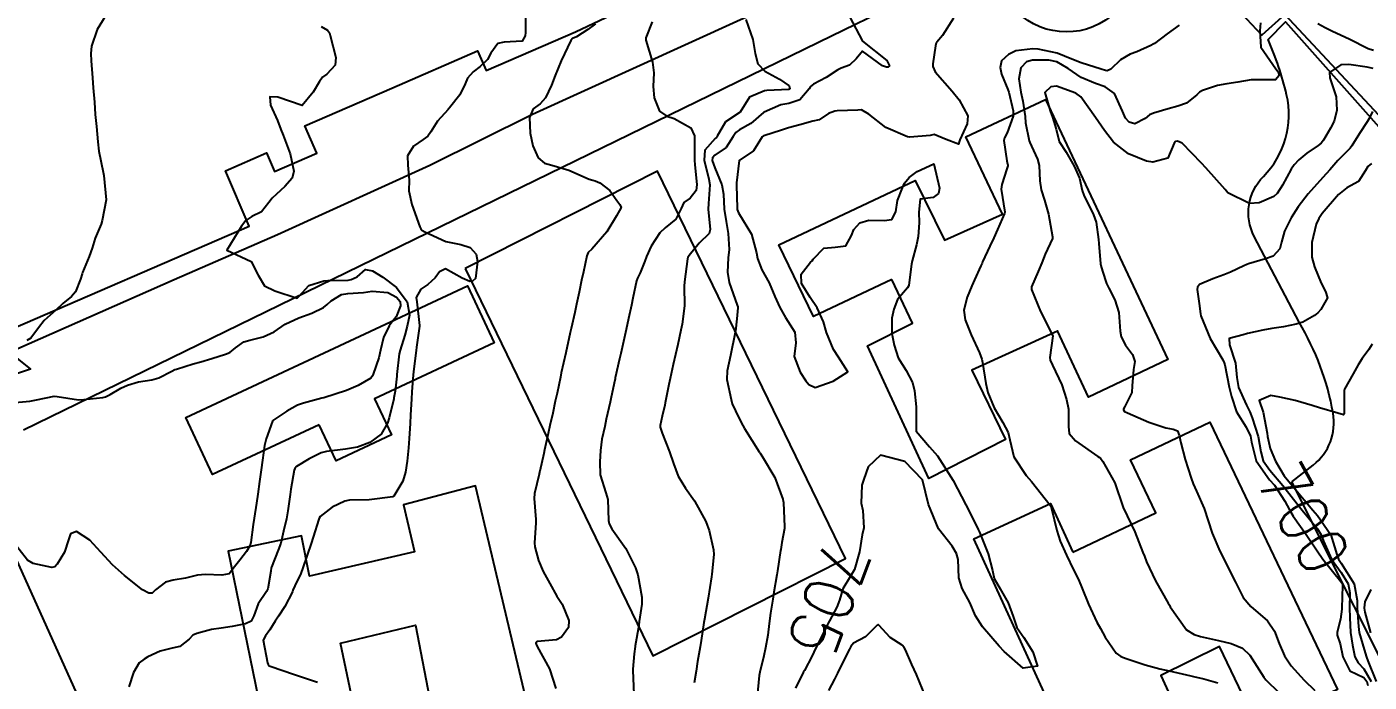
# Model space of a CAD drawing. Header units: metres. Extents: x 286371 to 293043, y 7462578 to 7466404.
# Drawn here: x 289646.5 to 289756.9, y 7464546.3 to 7464600.2 of the extents above; entities that cross this region are included whole.
import ezdxf
from ezdxf.enums import TextEntityAlignment as Align

# ---------------------------------------------------------------- set-up
doc = ezdxf.new("R2010")
doc.units = ezdxf.units.M
doc.header["$MEASUREMENT"] = 0
for name, color, linetype in [('Area Verde e Complexo de Lazer', 45, 'Continuous'), ('Cotas', 45, 'Continuous'), ('Curvas de Nivel 1m', 11, 'Continuous'), ('Curvas de Nivel 5m', 15, 'Continuous'), ('Divisas', 45, 'Continuous'), ('Edificações', 30, 'Continuous'), ('Vias primárias', 230, 'Continuous')]:
    doc.layers.add(name, color=color, linetype=linetype)
doc.styles.add('Style-STANDARD', font='STANDARD.shx')

msp = doc.modelspace()

# ---------------------------------------------------------------- linework, layer by layer
at = {"layer": 'Area Verde e Complexo de Lazer'}
msp.add_lwpolyline([(289750.5, 7464562.79), (289752.27, 7464564.18, 0.27658), (289753.9, 7464568.45, 0.092004), (289751.1, 7464575.92), (289747.42, 7464582.97, -0.326604), (289748.17, 7464587.91, 0.257958), (289750.08, 7464594.62, 0.048094), (289748.55, 7464599.17), (289750, 7464600.61), (289787.94, 7464557.91), (289760.79, 7464542.3)], format="xyb", close=True, dxfattribs=at)
at = {"layer": 'Curvas de Nivel 1m', "flags": 128}
for points, elevation in [([(289653.26, 7464601.55), (289652.28, 7464599.99), (289651.83, 7464598.62), (289651.78, 7464598.01), (289651.8, 7464597.4), (289651.9, 7464596), (289651.96, 7464595.2), (289652.06, 7464594), (289652.13, 7464593), (289652.23, 7464592), (289652.35, 7464590.74), (289652.42, 7464589.99), (289652.78, 7464588.26), (289652.83, 7464587.99), (289653.02, 7464585.98), (289652.71, 7464584.28), (289652.61, 7464583.99), (289652.14, 7464582.84), (289651.88, 7464582), (289651.64, 7464581.31), (289651.09, 7464580.01), (289651.05, 7464579.89), (289650.93, 7464579.45), (289650.5, 7464578.43), (289650.18, 7464578.03), (289649.48, 7464577.45), (289648.89, 7464576.92), (289648.42, 7464576.51), (289647.94, 7464576.06), (289647.46, 7464575.47), (289646.85, 7464574.62), (289646.5, 7464574.43)], 712), ([(289714.14, 7464601.05), (289715.22, 7464599.03), (289717.2, 7464597.44), (289717.44, 7464597), (289717.3, 7464596.9), (289717.19, 7464596.89), (289716.86, 7464597.01), (289715.21, 7464598.21), (289714.69, 7464597.56), (289714.14, 7464597.05), (289713.45, 7464596.8), (289713.19, 7464596.68), (289712.22, 7464596.04), (289711.17, 7464595.48), (289710.95, 7464595.31), (289710.84, 7464595.1), (289710.05, 7464594.21), (289709.15, 7464593.91), (289708.5, 7464593.78), (289707.13, 7464593.19), (289707.11, 7464593.18), (289707.08, 7464593.16), (289706.03, 7464592.26), (289705.11, 7464591.74), (289704.79, 7464591.51), (289704.59, 7464591.19), (289704, 7464590.29), (289703.08, 7464589.64), (289702.87, 7464589.43), (289702.86, 7464589.22), (289703.07, 7464588.62), (289703.66, 7464587.21), (289703.78, 7464586.46), (289703.84, 7464585.2), (289703.99, 7464584.21), (289704.18, 7464583.2), (289704.26, 7464581.9), (289704.18, 7464581.2), (289704.1, 7464580.03), (289704.25, 7464579.19), (289704.9, 7464577.33), (289704.95, 7464577.18), (289704.96, 7464577.11), (289704.88, 7464576.19), (289704.77, 7464575.19), (289704.75, 7464575.08), (289704.35, 7464573.19), (289704.09, 7464571.93), (289704.07, 7464571.21), (289704.41, 7464569.56), (289704.51, 7464569.2), (289704.76, 7464568.64), (289705.24, 7464567.68), (289705.51, 7464567.18), (289706.71, 7464565.27), (289706.75, 7464565.21), (289706.79, 7464565.16), (289707, 7464564.86), (289708, 7464563.14), (289708.65, 7464561.38), (289708.7, 7464561.19), (289708.71, 7464561.13), (289708.71, 7464561.07), (289708.81, 7464559.13), (289708.79, 7464558.95), (289708.59, 7464557.8), (289708.49, 7464557.23), (289708.48, 7464557.14), (289708.23, 7464555.47), (289708.18, 7464555.14), (289707.93, 7464553.74), (289707.84, 7464553.14), (289707.66, 7464551.99), (289707.55, 7464551.15), (289707.43, 7464550.2), (289707.25, 7464549.15), (289707.11, 7464548.5), (289706.77, 7464547.16), (289706.72, 7464546.87), (289706.55, 7464545.16)], 706), ([(289670.71, 7464600.24), (289671.24, 7464599.92), (289671.38, 7464599.7), (289671.45, 7464599.48), (289671.92, 7464597.69), (289671.85, 7464597.04), (289671.18, 7464596.3), (289670.83, 7464596.06), (289670.57, 7464595.71), (289670.05, 7464594.83), (289669.14, 7464593.73), (289667.15, 7464594.43), (289666.49, 7464594.44), (289666.55, 7464593.77), (289667.12, 7464592.49), (289667.4, 7464591.76), (289667.58, 7464591.29), (289668.17, 7464589.75), (289668.47, 7464588.34), (289668.31, 7464587.75), (289667.72, 7464587.08), (289667.03, 7464586.44), (289666.68, 7464586.12), (289666.41, 7464585.77), (289665.79, 7464585), (289665.01, 7464584.6), (289664.51, 7464584.29), (289664.15, 7464583.81), (289662.96, 7464581.83), (289664.95, 7464580.9), (289665.54, 7464579.79), (289666.05, 7464578.92), (289666.91, 7464578.51), (289668.74, 7464577.9), (289668.9, 7464578.07), (289669.7, 7464578.93), (289670.92, 7464579.33), (289671.26, 7464579.36), (289672.92, 7464579.39), (289673.17, 7464579.42), (289673.66, 7464579.66), (289674.35, 7464580.24), (289674.93, 7464580.15), (289675.79, 7464579.63), (289676.91, 7464578.78), (289677.77, 7464577.6), (289677.96, 7464576.51), (289677.79, 7464575.6), (289677.59, 7464574.86), (289677.19, 7464573.61), (289677.12, 7464573.32), (289676.94, 7464571.61), (289676.93, 7464571.49), (289676.78, 7464570.25), (289676.69, 7464569.7), (289676.68, 7464569.62), (289676.3, 7464568.07), (289676.15, 7464567.62), (289675.64, 7464566.72), (289674.72, 7464566.02), (289673.7, 7464565.66), (289672.71, 7464565.47), (289671.14, 7464565.28), (289670.71, 7464565.17), (289669.73, 7464564.7), (289668.69, 7464564.07), (289668.54, 7464563.89), (289668.49, 7464563.75), (289668.22, 7464562.19), (289668.15, 7464561.75), (289667.97, 7464560.42), (289667.85, 7464559.76), (289667.62, 7464558.75), (289667.38, 7464557.76), (289667.18, 7464557.17), (289666.62, 7464555.77), (289666.6, 7464555.73), (289666.56, 7464555.46), (289666.32, 7464554), (289666.21, 7464553.78), (289665.54, 7464552.77), (289665.18, 7464551.79), (289664.95, 7464551.34), (289664.49, 7464551.11), (289663.4, 7464550.91), (289662.49, 7464550.77), (289661.68, 7464550.65), (289660.48, 7464550.32), (289660.17, 7464550.18), (289659.86, 7464549.87), (289659.08, 7464549.27), (289658.46, 7464549.11), (289657.48, 7464548.89), (289656.45, 7464548.4), (289656.15, 7464548.23), (289655.75, 7464547.93), (289655.27, 7464547.11), (289654.89, 7464545.95)], 711), ([(289693.25, 7464600.45), (289692.62, 7464599.99), (289691.69, 7464599.39), (289691.37, 7464599.25), (289691.23, 7464599.08), (289690.45, 7464597.41), (289689.95, 7464596.2), (289689.65, 7464595.42), (289689.15, 7464594.38), (289688.7, 7464593.88), (289688.15, 7464593.45), (289687.83, 7464592.75), (289687.9, 7464591.45), (289688.11, 7464590.42), (289688.55, 7464589.44), (289689.07, 7464588.99), (289689.66, 7464588.83), (289691.06, 7464588.41), (289692.73, 7464587.69), (289693.05, 7464587.59), (289693.22, 7464587.54), (289693.61, 7464587.37), (289694.44, 7464586.76), (289695.02, 7464585.92), (289695.27, 7464585.59), (289695.38, 7464585.34), (289695, 7464584.66), (289694.18, 7464583.36), (289692.96, 7464581.93), (289692.67, 7464581.66), (289692.54, 7464581.38), (289692.27, 7464580.05), (289692.12, 7464579.39), (289691.91, 7464578.39), (289691.7, 7464577.39), (289691.55, 7464576.73), (289691.27, 7464575.4), (289691.19, 7464575.07), (289690.83, 7464573.4), (289690.45, 7464571.77), (289690.37, 7464571.41), (289690.1, 7464570.1), (289689.95, 7464569.42), (289689.74, 7464568.44), (289689.52, 7464567.42), (289689.37, 7464566.78), (289689.08, 7464565.43), (289689.01, 7464565.13), (289688.69, 7464563.67), (289688.64, 7464563.48), (289688.63, 7464563.44), (289688.25, 7464561.84), (289688.22, 7464561.44), (289688.36, 7464559.7), (289688.36, 7464559.44), (289688.24, 7464557.79), (289688.27, 7464557.44), (289688.57, 7464556.32), (289688.96, 7464555.43), (289689.52, 7464554.44), (289690.08, 7464553.41), (289690.51, 7464552.75), (289691.08, 7464551.4), (289691.05, 7464550.83), (289690.47, 7464550.02), (289690.06, 7464549.82), (289688.47, 7464549.67), (289688.36, 7464549.54), (289688.38, 7464549.44), (289688.46, 7464549.26), (289689.47, 7464547.42), (289690, 7464545.82)], 709), ([(289697.93, 7464600.61), (289697.39, 7464599.3), (289697.4, 7464599.12), (289697.94, 7464597.29), (289698.06, 7464596.41), (289698.01, 7464595.29), (289698.08, 7464594.36), (289698.53, 7464593.28), (289699.13, 7464592.86), (289699.73, 7464592.66), (289701.11, 7464591.91), (289701.4, 7464591.24), (289701.39, 7464590.95), (289701.39, 7464589.24), (289701.44, 7464588.87), (289701.6, 7464587.24), (289701.53, 7464586.75), (289701.03, 7464586.11), (289700.53, 7464585.75), (289700.31, 7464585.26), (289699.87, 7464584.4), (289698.99, 7464583.67), (289698.55, 7464583.28), (289697.84, 7464582.17), (289697.45, 7464581.31), (289697.32, 7464580.93), (289696.93, 7464579.98), (289696.71, 7464579.53), (289696.64, 7464579.32), (289696.34, 7464577.89), (289696.21, 7464577.32), (289695.97, 7464576.23), (289695.77, 7464575.33), (289695.61, 7464574.58), (289695.33, 7464573.34), (289695.24, 7464572.92), (289694.89, 7464571.34), (289694.88, 7464571.27), (289694.8, 7464570.91), (289694.51, 7464569.61), (289694.46, 7464569.35), (289694.15, 7464567.96), (289694.02, 7464567.36), (289693.79, 7464566.3), (289693.68, 7464565.36), (289693.62, 7464564.44), (289693.64, 7464563.36), (289694.11, 7464561.9), (289694.27, 7464561.35), (289694.34, 7464559.63), (289694.39, 7464559.35), (289694.61, 7464558.94), (289695.75, 7464557.33), (289696.56, 7464555.72), (289696.69, 7464555.31), (289696.73, 7464555.14), (289697.08, 7464553.31), (289697.08, 7464552.74), (289696.86, 7464551.31), (289696.81, 7464550.99), (289696.52, 7464549.31), (289696.51, 7464549.27), (289696.45, 7464548.65), (289696.34, 7464547.41), (289696.34, 7464547.32), (289696.4, 7464545.31)], 708), ([(289705.61, 7464600.82), (289706.19, 7464599.17), (289706.38, 7464598), (289706.62, 7464597.16), (289707.19, 7464596.56), (289708.4, 7464595.91), (289709.17, 7464595.36), (289709.24, 7464595.12), (289709.21, 7464595.07), (289709.16, 7464595.06), (289707.35, 7464594.96), (289707.16, 7464594.94), (289705.92, 7464594.41), (289705.15, 7464593.18), (289703.94, 7464592.39), (289703.27, 7464591.21), (289703.21, 7464591.11), (289703.1, 7464591.02), (289702.25, 7464590.06), (289702.19, 7464589.23), (289702.58, 7464587.69), (289702.66, 7464587.22), (289702.55, 7464585.69), (289702.52, 7464585.22), (289702.68, 7464583.53), (289702.6, 7464583.22), (289701.78, 7464582.42), (289700.96, 7464581.4), (289700.86, 7464581.25), (289700.83, 7464581.12), (289700.58, 7464579.25), (289700.56, 7464578.89), (289700.58, 7464577.26), (289700.38, 7464575.75), (289700.27, 7464575.26), (289700.02, 7464574.1), (289699.83, 7464573.27), (289699.65, 7464572.44), (289699.39, 7464571.28), (289699.29, 7464570.79), (289698.99, 7464569.28), (289698.95, 7464569.1), (289698.75, 7464568.2), (289698.59, 7464567.44), (289698.58, 7464567.29), (289698.73, 7464566.8), (289699.34, 7464565.27), (289699.66, 7464564.3), (289700.07, 7464563.26), (289700.66, 7464562.29), (289701.39, 7464561.24), (289702.32, 7464559.53), (289702.45, 7464559.23), (289702.61, 7464558.79), (289702.97, 7464557.22), (289702.99, 7464556.81), (289702.82, 7464555.22), (289702.79, 7464554.99), (289702.52, 7464553.22), (289702.22, 7464551.51), (289702.18, 7464551.23), (289701.96, 7464549.75), (289701.87, 7464549.23), (289701.66, 7464548.02), (289701.54, 7464547.24), (289701.38, 7464546.28)], 707), ([(289741.25, 7464600.35), (289740.26, 7464599.63), (289739.23, 7464598.83), (289739.12, 7464598.77), (289738.92, 7464598.67), (289737.76, 7464598.14), (289737.21, 7464597.95), (289736.42, 7464597.49), (289735.63, 7464596.72), (289735.33, 7464596.58), (289735.19, 7464596.61), (289734.82, 7464596.73), (289733.2, 7464597.24), (289732.42, 7464597.55), (289731.21, 7464598.04), (289729.66, 7464598.37), (289729.22, 7464598.39), (289727.83, 7464598.22), (289727.21, 7464597.93), (289726.65, 7464597.41), (289726.53, 7464596.85), (289726.65, 7464596.32), (289727.17, 7464595.05), (289727.23, 7464594.84), (289727.59, 7464593.3), (289727.59, 7464592.85), (289727.11, 7464591.48), (289726.88, 7464591.08), (289726.83, 7464590.86), (289727.08, 7464589.18), (289727.14, 7464588.92), (289727.15, 7464588.85), (289727.15, 7464588.78), (289727.07, 7464588.52), (289726.66, 7464587.25), (289726.62, 7464586.86), (289726.9, 7464584.96), (289726.89, 7464584.86), (289726.31, 7464583.54), (289726, 7464582.87), (289725.68, 7464582.16), (289725.09, 7464580.88), (289725.05, 7464580.78), (289724.94, 7464580.55), (289724.41, 7464579.4), (289724.2, 7464578.9), (289723.83, 7464577.97), (289723.55, 7464576.9), (289723.66, 7464576.12), (289724.15, 7464574.89), (289724.83, 7464573.4), (289725.03, 7464572.88), (289725.08, 7464572.62), (289725.34, 7464570.88), (289725.52, 7464570.14), (289726.03, 7464568.87), (289726.75, 7464567.67), (289727.18, 7464566.85), (289727.33, 7464566.24), (289727.66, 7464564.84), (289728.68, 7464563.31), (289729.11, 7464562.82), (289730.65, 7464560.87), (289730.69, 7464560.79), (289730.72, 7464560.72), (289731.18, 7464558.79), (289731.47, 7464557.91), (289731.97, 7464556.77), (289732.57, 7464555.56), (289732.96, 7464554.76), (289733.26, 7464554.03), (289733.79, 7464552.75), (289734.49, 7464551.25), (289734.77, 7464550.73), (289735.16, 7464550.04), (289736.07, 7464548.71), (289736.45, 7464548.43), (289736.89, 7464548.26), (289738.44, 7464547.75), (289739.66, 7464547.43), (289740.43, 7464547.25), (289742.21, 7464546.84), (289742.43, 7464546.79), (289743.26, 7464546.6), (289744.42, 7464546.28)], 704), ([(289747.92, 7464600.53), (289747.89, 7464599.88), (289747.95, 7464598.53), (289749.19, 7464596.75), (289749.38, 7464596.51), (289749.48, 7464596.21), (289749.17, 7464595.85), (289747.87, 7464595.84), (289747.17, 7464595.84), (289746.08, 7464595.66), (289745.17, 7464595.53), (289744.39, 7464595.37), (289743.16, 7464594.97), (289742.93, 7464594.84), (289742.69, 7464594.61), (289741.84, 7464593.94), (289741.14, 7464593.68), (289740.33, 7464593.46), (289739.13, 7464593.11), (289738.82, 7464592.98), (289738.46, 7464592.67), (289737.59, 7464592.22), (289737.13, 7464592.37), (289736.82, 7464592.7), (289736.58, 7464593.26), (289735.94, 7464594.71), (289735.17, 7464595.26), (289734.37, 7464595.54), (289733.18, 7464596.04), (289732.12, 7464596.77), (289731.2, 7464597.32), (289730.53, 7464597.46), (289729.2, 7464597.45), (289728.69, 7464597.33), (289728.23, 7464596.83), (289728.07, 7464595.94), (289728.22, 7464594.83), (289728.4, 7464594.08), (289728.59, 7464592.83), (289728.62, 7464592.32), (289728.92, 7464590.82), (289728.97, 7464590.69), (289729.1, 7464590.4), (289729.6, 7464589.33), (289729.74, 7464588.81), (289729.78, 7464587.54), (289729.89, 7464586.81), (289730.18, 7464585.96), (289730.5, 7464584.8), (289730.83, 7464582.94), (289730.82, 7464582.8), (289730.24, 7464581.52), (289729.95, 7464580.81), (289729.66, 7464580.09), (289729.11, 7464578.82), (289729.11, 7464578.62), (289729.85, 7464576.81), (289730.85, 7464574.79), (289730.61, 7464573.01), (289730.64, 7464572.8), (289730.82, 7464572.4), (289731.61, 7464570.78), (289731.99, 7464569.56), (289732.14, 7464568.77), (289732.15, 7464567.36), (289732.21, 7464566.77), (289732.73, 7464566.16), (289734.57, 7464564.88), (289734.7, 7464564.79), (289734.77, 7464564.73), (289734.96, 7464564.47), (289735.95, 7464562.72), (289736.64, 7464560.7), (289737.6, 7464558.69), (289738.27, 7464556.99), (289738.39, 7464556.68), (289738.57, 7464556.23), (289739.29, 7464554.66), (289740.33, 7464552.83), (289740.44, 7464552.65), (289740.51, 7464552.52), (289741.84, 7464550.62), (289742.48, 7464550.24), (289743, 7464550.09), (289744.47, 7464549.76), (289745.52, 7464549.52), (289746.46, 7464549.13), (289747.06, 7464548.55), (289748.21, 7464546.74), (289748.36, 7464546.53), (289748.42, 7464546.46), (289749.38, 7464545.54)], 703), ([(289757.21, 7464598.27), (289756.77, 7464598.4), (289755.23, 7464599.18), (289753.85, 7464599.83), (289753.24, 7464600.12), (289752.64, 7464600.46)], 703), ([(289757.19, 7464596.79), (289756.69, 7464596.9), (289755.19, 7464597.1), (289754.55, 7464597.08), (289753.6, 7464596.45), (289753.62, 7464596), (289754.15, 7464594.44), (289754.22, 7464593.36), (289753.98, 7464592.44), (289753.7, 7464591.86), (289753.1, 7464590.89), (289752.91, 7464590.64), (289752.66, 7464590.46), (289751.75, 7464589.81), (289751.08, 7464589.27), (289750.69, 7464588.87), (289750.46, 7464588.49), (289749.75, 7464587.2), (289749.29, 7464586.51), (289749.03, 7464586.25), (289747.83, 7464585.73), (289747.02, 7464585.68), (289745.24, 7464586.57), (289745.14, 7464586.68), (289745.04, 7464586.82), (289743.44, 7464588.6), (289743.07, 7464589), (289741.5, 7464590.63), (289741.1, 7464590.81), (289740.94, 7464590.79), (289740.84, 7464590.64), (289740.31, 7464589.41), (289739.07, 7464589.08), (289738.57, 7464589.17), (289737.08, 7464589.75), (289735.86, 7464590.71), (289735.12, 7464591.68), (289734.37, 7464592.74), (289733.16, 7464594.45), (289732.76, 7464594.76), (289731.17, 7464595.32), (289730.7, 7464595.27), (289730.2, 7464594.8), (289730.63, 7464593.31), (289730.84, 7464592.79), (289731.12, 7464591.8), (289731.38, 7464590.78), (289731.96, 7464589.9), (289732.62, 7464588.76), (289733.05, 7464587.76), (289733.28, 7464586.75), (289733.42, 7464586.36), (289734.19, 7464584.74), (289734.41, 7464584.15), (289734.61, 7464582.73), (289734.63, 7464582.4), (289734.79, 7464580.73), (289734.81, 7464580.59), (289734.93, 7464580.11), (289735.28, 7464579.09), (289735.45, 7464578.72), (289735.96, 7464577.77), (289736.28, 7464576.71), (289736.4, 7464575.18), (289736.48, 7464574.71), (289736.84, 7464574.02), (289737.41, 7464573.27), (289737.61, 7464572.69), (289737.48, 7464572.02), (289737.39, 7464570.7), (289737.35, 7464570.14), (289736.77, 7464569), (289736.67, 7464568.8), (289736.66, 7464568.71), (289736.76, 7464568.59), (289736.99, 7464568.47), (289738.75, 7464567.71), (289740.15, 7464567.25), (289740.74, 7464567.13), (289741.1, 7464567), (289741.25, 7464566.64), (289741.37, 7464565.99), (289741.73, 7464564.63), (289742.22, 7464563.09), (289742.39, 7464562.62), (289742.67, 7464562.02), (289743.3, 7464560.6), (289743.64, 7464559.58), (289743.95, 7464558.59), (289744.58, 7464557.11), (289744.85, 7464556.58), (289745.15, 7464555.99), (289745.88, 7464554.56), (289746.52, 7464553.28), (289747.14, 7464552.55), (289748.5, 7464551.36), (289749.08, 7464550.52), (289749.47, 7464549.51), (289749.91, 7464548.5), (289750.44, 7464547.68), (289751.52, 7464546.48), (289752.41, 7464545.63)], 702), ([(289757.14, 7464593.25), (289756.86, 7464592.66), (289756.71, 7464592.4), (289756.08, 7464591.44), (289755.44, 7464590.42), (289755.3, 7464590.22), (289755.09, 7464590.01), (289754.3, 7464589.21), (289753.63, 7464588.45), (289753.05, 7464587.82), (289751.84, 7464586.47), (289751.02, 7464585.41), (289750.44, 7464584.49), (289749.9, 7464583.41), (289749.65, 7464582.5), (289749.53, 7464581.94), (289748.96, 7464581.36), (289748.33, 7464581.14), (289746.95, 7464580.72), (289746.82, 7464580.67), (289746.56, 7464580.55), (289745.46, 7464580.04), (289744.93, 7464579.82), (289744.02, 7464579.49), (289742.92, 7464579.01), (289742.74, 7464578.79), (289742.72, 7464578.61), (289742.9, 7464577.45), (289743, 7464576.6), (289743.04, 7464576.44), (289743.8, 7464574.59), (289744.83, 7464572.83), (289744.95, 7464572.57), (289744.99, 7464572.41), (289745.35, 7464570.57), (289745.54, 7464569.81), (289745.96, 7464568.56), (289746.75, 7464567.3), (289747.11, 7464566.54), (289747.2, 7464566.06), (289747.57, 7464564.53), (289748.67, 7464562.97), (289749.07, 7464562.51), (289749.92, 7464561.22), (289750.31, 7464560.49), (289750.63, 7464559.98), (289751.7, 7464558.47), (289752.58, 7464557.13), (289753.05, 7464556.45), (289754.55, 7464554.6), (289754.66, 7464554.42), (289754.68, 7464554.28), (289754.62, 7464552.42), (289754.61, 7464552.33), (289754.5, 7464551.5), (289754.24, 7464550.43), (289754.24, 7464550.19), (289754.47, 7464549.48), (289754.69, 7464548.42), (289755.29, 7464547.27), (289756.43, 7464546.7), (289756.67, 7464546.39), (289756.76, 7464546.05)], 701), ([(289645.55, 7464569.31), (289646.76, 7464569.43), (289647.31, 7464569.53), (289648.77, 7464569.83), (289648.99, 7464569.82), (289650.77, 7464569.55), (289651.2, 7464569.57), (289652.77, 7464569.74), (289652.97, 7464569.78), (289653.36, 7464569.98), (289654.25, 7464570.49), (289654.79, 7464570.75), (289655.7, 7464571.03), (289656.79, 7464571.19), (289657.36, 7464571.36), (289658.44, 7464571.9), (289658.68, 7464572.02), (289658.81, 7464572.07), (289660.19, 7464572.49), (289660.82, 7464572.66), (289661.73, 7464572.94), (289662.83, 7464573.29), (289663.21, 7464573.44), (289663.67, 7464573.82), (289664.36, 7464574.3), (289664.84, 7464574.44), (289665.93, 7464574.71), (289666.85, 7464575.14), (289667.76, 7464575.76), (289668.87, 7464576.29), (289669.94, 7464576.65), (289670.89, 7464577.14), (289671.21, 7464577.38), (289671.54, 7464577.69), (289672.39, 7464578.19), (289672.9, 7464578.28), (289674.19, 7464578.37), (289674.91, 7464578.46), (289676.18, 7464578.35), (289676.9, 7464577.99), (289677.19, 7464577.61), (289677.24, 7464577.26), (289676.88, 7464576.37), (289676.54, 7464575.95), (289676.31, 7464575.62), (289675.82, 7464574.65), (289675.59, 7464573.63), (289675.46, 7464573), (289674.98, 7464571.64), (289674.93, 7464571.51), (289674.8, 7464571.32), (289673.74, 7464570.71), (289672.78, 7464570.31), (289670.93, 7464569.71), (289670.77, 7464569.67), (289669.25, 7464569.26), (289668.76, 7464569.09), (289667.89, 7464568.62), (289666.74, 7464567.83), (289666.72, 7464567.8), (289666.71, 7464567.78), (289666.18, 7464566.33), (289666.06, 7464565.78), (289665.89, 7464564.59), (289665.78, 7464563.79), (289665.64, 7464562.82), (289665.5, 7464561.79), (289665.39, 7464561.04), (289665.2, 7464559.8), (289665.13, 7464559.28), (289664.93, 7464557.8), (289664.85, 7464557.54), (289664.58, 7464557.07), (289664.02, 7464556.36), (289663.59, 7464555.82), (289663.14, 7464555.24), (289662.55, 7464555.12), (289661.21, 7464555.19), (289660.55, 7464555.13), (289659.55, 7464554.88), (289658.55, 7464554.71), (289657.91, 7464554.54), (289657.08, 7464553.92), (289656.8, 7464553.65), (289656.53, 7464553.64), (289656.03, 7464553.93), (289654.55, 7464555.1), (289653.55, 7464555.97), (289652.58, 7464557.02), (289651.7, 7464558), (289650.6, 7464558.72), (289650.1, 7464558.52), (289649.93, 7464558.02), (289649.6, 7464557.01), (289649, 7464556.04), (289648.8, 7464555.8), (289648.56, 7464555.76), (289647.02, 7464556.07), (289646.57, 7464556.35), (289645.19, 7464558.1)], 712), ([(289644.84, 7464573.66), (289646.81, 7464572.07), (289645.34, 7464571.56)], 712), ([(289757.12, 7464574.12), (289756.84, 7464573.68), (289756.29, 7464572.94), (289755.96, 7464572.41), (289755.54, 7464571.68), (289754.83, 7464570.42), (289754.82, 7464570.39), (289754.8, 7464568.42), (289754.8, 7464568.39), (289754.76, 7464568.3), (289754.28, 7464568.43), (289752.77, 7464568.89), (289752.17, 7464569.07), (289750.78, 7464569.48), (289749.51, 7464569.77), (289748.78, 7464569.9), (289747.83, 7464569.48), (289748.14, 7464568.52), (289748.47, 7464566.79), (289748.5, 7464566.52), (289748.72, 7464565.53), (289749.16, 7464564.51), (289749.88, 7464563.3), (289750.54, 7464562.49), (289750.66, 7464562.33), (289752.24, 7464560.46), (289752.63, 7464560.02), (289753.72, 7464558.44), (289754.2, 7464556.81), (289754.34, 7464556.43), (289754.57, 7464556.11), (289755.64, 7464554.41), (289755.88, 7464553.05), (289755.88, 7464552.4), (289755.98, 7464550.91), (289756.05, 7464550.4), (289756.46, 7464549.01), (289756.65, 7464548.39), (289756.76, 7464548.08), (289757.43, 7464546.38)], 699), ([(289756.99, 7464553.94), (289756.52, 7464552.92), (289756.46, 7464552.45), (289756.46, 7464552.4), (289756.51, 7464552.08), (289756.97, 7464550.39)], 698), ([(289720.4, 7464545.14), (289719.65, 7464546.96), (289719.27, 7464547.79), (289718.74, 7464548.98), (289718.65, 7464549.17), (289718.47, 7464549.38), (289717.49, 7464550), (289716.56, 7464551.01), (289716.53, 7464551.05), (289716.49, 7464551.06), (289716.43, 7464551.02), (289715.46, 7464550.05), (289714.47, 7464549.54), (289714.25, 7464549.27), (289714.13, 7464549.05), (289713.57, 7464547.93), (289713.15, 7464547.06), (289712.91, 7464546.58), (289712.41, 7464545.63)], 704)]:
    msp.add_lwpolyline(points, dxfattribs=dict(at, elevation=elevation))
at = {"layer": 'Curvas de Nivel 5m', "flags": 128}
for points, elevation in [([(289687.5, 7464601.45), (289687.51, 7464599.73), (289687.47, 7464599.46), (289687.23, 7464599.03), (289685.76, 7464598.95), (289685.22, 7464598.83), (289684.66, 7464598.05), (289684.38, 7464597.51), (289683.78, 7464596.93), (289683.19, 7464596.5), (289682.74, 7464595.97), (289682.54, 7464595.53), (289682.1, 7464594.6), (289681.26, 7464593.55), (289681.21, 7464593.49), (289681.14, 7464593.41), (289680.26, 7464592.44), (289679.71, 7464591.58), (289679.48, 7464591.21), (289679.1, 7464590.94), (289678.29, 7464590.4), (289677.81, 7464589.6), (289677.84, 7464588.84), (289677.95, 7464587.6), (289677.92, 7464586.71), (289678.15, 7464585.6), (289678.82, 7464583.75), (289678.9, 7464583.59), (289678.98, 7464583.5), (289679.22, 7464583.34), (289680.97, 7464582.56), (289682.2, 7464582.3), (289682.96, 7464582.06), (289683.44, 7464581.52), (289683.55, 7464580.91), (289683.39, 7464579.52), (289683.15, 7464579.29), (289682.92, 7464579.28), (289682.3, 7464579.53), (289680.94, 7464580.31), (289680.44, 7464580.05), (289680.09, 7464579.57), (289679.48, 7464579.01), (289678.91, 7464578.65), (289678.53, 7464577.96), (289678.58, 7464577.59), (289678.8, 7464575.65), (289678.8, 7464575.59), (289678.55, 7464573.87), (289678.51, 7464573.59), (289678.32, 7464572.09), (289678.27, 7464571.59), (289678.17, 7464570.2), (289678.13, 7464569.59), (289678.05, 7464568.3), (289678.02, 7464567.6), (289677.95, 7464566.37), (289677.9, 7464565.6), (289677.79, 7464564.5), (289677.64, 7464563.6), (289677.43, 7464562.85), (289676.69, 7464561.61), (289676.65, 7464561.58), (289676.6, 7464561.56), (289674.65, 7464561.33), (289673.05, 7464561.28), (289672.65, 7464561.21), (289671.62, 7464560.72), (289670.63, 7464559.94), (289670.54, 7464559.8), (289670.51, 7464559.72), (289670.06, 7464558.26), (289669.89, 7464557.72), (289669.55, 7464556.76), (289669.2, 7464555.73), (289669.03, 7464555.26), (289668.54, 7464554.25), (289668.39, 7464553.9), (289668.34, 7464553.75), (289667.73, 7464552.55), (289667.19, 7464551.76), (289666.93, 7464551.33), (289666.49, 7464550.62), (289666.13, 7464550.13), (289665.94, 7464549.78), (289666.29, 7464547.93), (289666.34, 7464547.78), (289666.43, 7464547.68), (289666.6, 7464547.61), (289668.42, 7464546.99), (289669.51, 7464546.64), (289670.41, 7464546.32)], 710), ([(289722.7, 7464600.92), (289721.8, 7464599.5), (289721.32, 7464598.94), (289721.28, 7464598.89), (289721.22, 7464598.65), (289720.99, 7464597.16), (289721, 7464596.95), (289721.19, 7464596.51), (289722.58, 7464594.92), (289723.15, 7464594.21), (289723.87, 7464592.9), (289723.81, 7464592.22), (289723.21, 7464590.91), (289723.18, 7464590.83), (289723.1, 7464590.55), (289722.1, 7464590.93), (289721.11, 7464591.34), (289720.78, 7464591.28), (289719.11, 7464591.13), (289718.92, 7464591.16), (289717.12, 7464591.92), (289715.72, 7464593.03), (289715.14, 7464593.37), (289714.82, 7464593.36), (289713.14, 7464593.3), (289712.94, 7464593.27), (289712.42, 7464593.08), (289711.65, 7464592.56), (289711.12, 7464592.44), (289710.07, 7464592.16), (289709.12, 7464591.89), (289708.55, 7464591.7), (289707.11, 7464591.25), (289707.04, 7464591.22), (289706.97, 7464591.16), (289706.25, 7464590.01), (289705.07, 7464589.21), (289704.86, 7464587.37), (289704.86, 7464587.19), (289704.91, 7464585.29), (289704.92, 7464585.19), (289705.01, 7464584.92), (289706.09, 7464583.17), (289706.49, 7464581.63), (289706.59, 7464581.16), (289706.94, 7464580.22), (289707.53, 7464579.15), (289708, 7464578.04), (289708.41, 7464577.13), (289708.88, 7464576.32), (289709.65, 7464575.11), (289709.73, 7464574.23), (289709.6, 7464573.11), (289710.09, 7464571.82), (289710.55, 7464571.1), (289710.79, 7464570.81), (289711.33, 7464570.54), (289712.79, 7464571.06), (289714.01, 7464571.85), (289713.24, 7464573.06), (289712.83, 7464573.67), (289712.24, 7464575.07), (289712, 7464575.95), (289711.49, 7464577.09), (289710.91, 7464577.94), (289710.21, 7464579.11), (289710.18, 7464579.86), (289710.95, 7464580.85), (289711.08, 7464580.97), (289711.16, 7464581.09), (289712.02, 7464582.02), (289712.97, 7464582.1), (289713.84, 7464582.19), (289714.32, 7464583.04), (289714.49, 7464583.54), (289715, 7464584.08), (289715.72, 7464584.31), (289717, 7464584.27), (289717.63, 7464584.37), (289717.94, 7464584.99), (289718.09, 7464585.93), (289718.49, 7464586.98), (289718.67, 7464587.36), (289719.06, 7464587.81), (289719.71, 7464588.32), (289721.07, 7464588.94), (289721.55, 7464586.94), (289721.47, 7464586.51), (289721.03, 7464586.18), (289719.96, 7464586.03), (289719.83, 7464584.96), (289719.87, 7464584.09), (289719.79, 7464582.96), (289719.66, 7464582.27), (289719.3, 7464580.97), (289719.24, 7464580.68), (289719.01, 7464578.97), (289718.99, 7464578.89), (289718.91, 7464578.74), (289718.1, 7464577.79), (289717.79, 7464576.99), (289717.61, 7464576.26), (289717.61, 7464574.99), (289717.81, 7464574.02), (289718.14, 7464572.98), (289718.81, 7464571.94), (289719.33, 7464570.97), (289719.48, 7464570.27), (289719.62, 7464568.96), (289719.62, 7464568.1), (289719.63, 7464566.96), (289720.72, 7464565.68), (289721.38, 7464564.93), (289722.67, 7464562.91), (289723.7, 7464560.9), (289724.62, 7464559.12), (289724.73, 7464558.88), (289724.83, 7464558.66), (289725.54, 7464556.87), (289725.91, 7464555.52), (289726.03, 7464554.86), (289726.54, 7464553.99), (289727.19, 7464552.84), (289727.61, 7464551.72), (289727.9, 7464550.83), (289728.47, 7464550), (289729.22, 7464548.81), (289729.61, 7464547.63), (289728.43, 7464547.47), (289726.85, 7464548.85), (289726.46, 7464549.3), (289725.07, 7464550.88), (289724.51, 7464551.78), (289724.03, 7464552.89), (289723.41, 7464554.03), (289723.13, 7464554.91), (289723.07, 7464556.42), (289722.93, 7464556.91), (289722.59, 7464557.51), (289721.45, 7464558.93), (289720.64, 7464560.94), (289720.14, 7464562.95), (289718.7, 7464564.47), (289716.7, 7464565), (289715.69, 7464564.02), (289715.33, 7464563.02), (289715.17, 7464562.52), (289715.1, 7464561.03), (289715.23, 7464560.43), (289715.31, 7464559.02), (289715.18, 7464558.45), (289714.96, 7464557.03), (289714.56, 7464555.6), (289714.22, 7464555.05), (289713.59, 7464554), (289713.31, 7464553.06), (289713.11, 7464552.48), (289712.5, 7464551.38), (289712.39, 7464551.18), (289712.33, 7464551.08), (289711.72, 7464549.84), (289711.36, 7464549.09), (289711.07, 7464548.48), (289710.44, 7464547.29), (289710.37, 7464547.17), (289710.34, 7464547.11), (289709.7, 7464545.83)], 705), ([(289757.07, 7464588.98), (289756.76, 7464588.71), (289756.57, 7464588.4), (289755.98, 7464587.48), (289755.04, 7464586.96), (289754.34, 7464586.43), (289753.01, 7464584.87), (289752.73, 7464584.46), (289752.5, 7464583.97), (289752.15, 7464582.47), (289752.16, 7464581.27), (289752.37, 7464580.46), (289752.92, 7464579.13), (289753.28, 7464578.45), (289753.43, 7464577.93), (289752.89, 7464576.96), (289752.64, 7464576.7), (289752.36, 7464576.46), (289751.42, 7464575.93), (289750.87, 7464575.76), (289749.82, 7464575.54), (289748.87, 7464575.39), (289748.13, 7464575.26), (289746.86, 7464574.98), (289746.52, 7464574.89), (289745.36, 7464574.57), (289745.37, 7464574.05), (289745.87, 7464572.56), (289745.99, 7464571.37), (289746.13, 7464570.55), (289746.77, 7464569.1), (289747.05, 7464568.54), (289747.24, 7464568.06), (289747.74, 7464566.53), (289747.97, 7464565.27), (289748.16, 7464564.52), (289748.69, 7464563.77), (289749.77, 7464562.5), (289750.65, 7464561.37), (289751.35, 7464560.47), (289752.61, 7464558.92), (289752.93, 7464558.45), (289753.12, 7464557.93), (289753.77, 7464556.44), (289754.56, 7464555.34), (289755.15, 7464554.42), (289755.29, 7464553.66), (289755.26, 7464552.41), (289755.27, 7464551.65), (289755.32, 7464550.41), (289755.5, 7464549.38), (289755.7, 7464548.41), (289755.96, 7464547.91), (289756.44, 7464547.43), (289757.04, 7464546.39)], 700)]:
    msp.add_lwpolyline(points, dxfattribs=dict(at, elevation=elevation))
at = {"layer": 'Divisas'}
msp.add_lwpolyline([(289835.41, 7464490.5), (289844.03, 7464496.59), (289830.46, 7464510.8), (289817.68, 7464526.59), (289805.64, 7464540.52), (289803.44, 7464539.38), (289802.06, 7464544.58), (289799.21, 7464551.32), (289797.22, 7464554.72), (289794.22, 7464557.53), (289793.4, 7464557.78), (289789.37, 7464557.63), (289785.65, 7464561.65), (289769.72, 7464579.52), (289761.92, 7464588.4), (289749.92, 7464601.21), (289748.04, 7464599.53), (289739.82, 7464608.31)], dxfattribs=at)
at = {"layer": 'Edificações'}
msp.add_lwpolyline([(289644.53, 7464575.04), (289664.8, 7464583.81), (289662.83, 7464588.37), (289666.21, 7464589.84), (289666.87, 7464588.32), (289670.34, 7464589.83), (289669.37, 7464592.07), (289676.51, 7464595.16), (289683.57, 7464598.22), (289684.27, 7464596.62), (289691.61, 7464599.8), (289698.52, 7464603.09)], dxfattribs=at)
for points in [[(289717.63, 7464579.42), (289711.19, 7464576.39), (289708.32, 7464582.28), (289719.55, 7464587.57), (289721.95, 7464582.66), (289726.71, 7464584.81), (289726.71, 7464584.81), (289723.72, 7464591.16), (289730.25, 7464594.24), (289740.32, 7464572.85), (289733.79, 7464569.77), (289731.23, 7464575.2), (289731.23, 7464575.19), (289724.19, 7464571.97), (289726.96, 7464566.28), (289720.66, 7464563.07), (289715.61, 7464573.99), (289719.32, 7464575.83), (289717.63, 7464579.42), (289717.63, 7464579.42)], [(289682.54, 7464580.33), (289697.98, 7464548.5), (289713.81, 7464556.5), (289698.37, 7464588.33)], [(289670.55, 7464567.49), (289661.78, 7464563.39), (289659.59, 7464568.08), (289682.73, 7464578.92), (289684.93, 7464574.23), (289675.1, 7464569.62), (289676.49, 7464566.65), (289671.94, 7464564.52)], [(289732.51, 7464557.01), (289739.33, 7464560.26), (289739.33, 7464560.26), (289737.25, 7464564.6), (289743.78, 7464567.71), (289754.26, 7464545.73), (289747.73, 7464542.62), (289744.56, 7464549.27), (289744.56, 7464549.27), (289739.73, 7464546.88), (289742.17, 7464541.55), (289731.18, 7464536.52), (289728.35, 7464542.69), (289730.9, 7464543.86), (289730.9, 7464543.86), (289730.9, 7464543.86), (289724.37, 7464558.12), (289730.68, 7464561.01)], [(289673.45, 7464536.39), (289672.15, 7464542.44), (289672.25, 7464542.46), (289673.71, 7464542.77), (289672.3, 7464549.54), (289678.45, 7464551.01), (289679.74, 7464544.32), (289681.24, 7464544.67), (289682.68, 7464538.48), (289688.75, 7464539.92), (289683.39, 7464562.47), (289677.47, 7464560.92), (289678.37, 7464557.03), (289669.74, 7464555.03), (289669.08, 7464558.37), (289663.06, 7464557.11), (289667.55, 7464535.18)]]:
    msp.add_lwpolyline(points, close=True, dxfattribs=at)
at = {"layer": 'Vias primárias'}
for points in [[(289643.62, 7464572.83), (289658.63, 7464579.42), (289667.13, 7464583.12), (289679.64, 7464588.84), (289688.08, 7464593.02), (289705.17, 7464600.82), (289723.5, 7464608.86), (289733.21, 7464613.64), (289741.2, 7464605.66, -0.003239), (289735.66, 7464601.09, -0.410244), (289727.49, 7464601.88, 0.336264), (289720.98, 7464603.37), (289717.61, 7464601.85), (289712.66, 7464599.44), (289646.23, 7464567.05, 0.404784)], [(289643.83, 7464560.39), (289667.62, 7464507.58), (289684.65, 7464467.67), (289698.65, 7464436.13), (289701.41, 7464430.03), (289701.95, 7464429.03), (289702.28, 7464428.28), (289706.48, 7464427.09), (289746.61, 7464445.59), (289758.83, 7464451.41, 0.445115)]]:
    msp.add_lwpolyline(points, format="xyb", dxfattribs=at)

# ---------------------------------------------------------------- texts
at = {"layer": 'Cotas', "style": 'Style-STANDARD'}
for s, rotation, p in [('700', 298.9803, (289751.48, 7464559.82, 700)), ('705', 249.4577, (289712.45, 7464553.16, 705))]:
    msp.add_text(s, height=4, rotation=rotation, dxfattribs=at).set_placement(p, align=Align.MIDDLE_CENTER)

doc.saveas('drawing.dxf')
